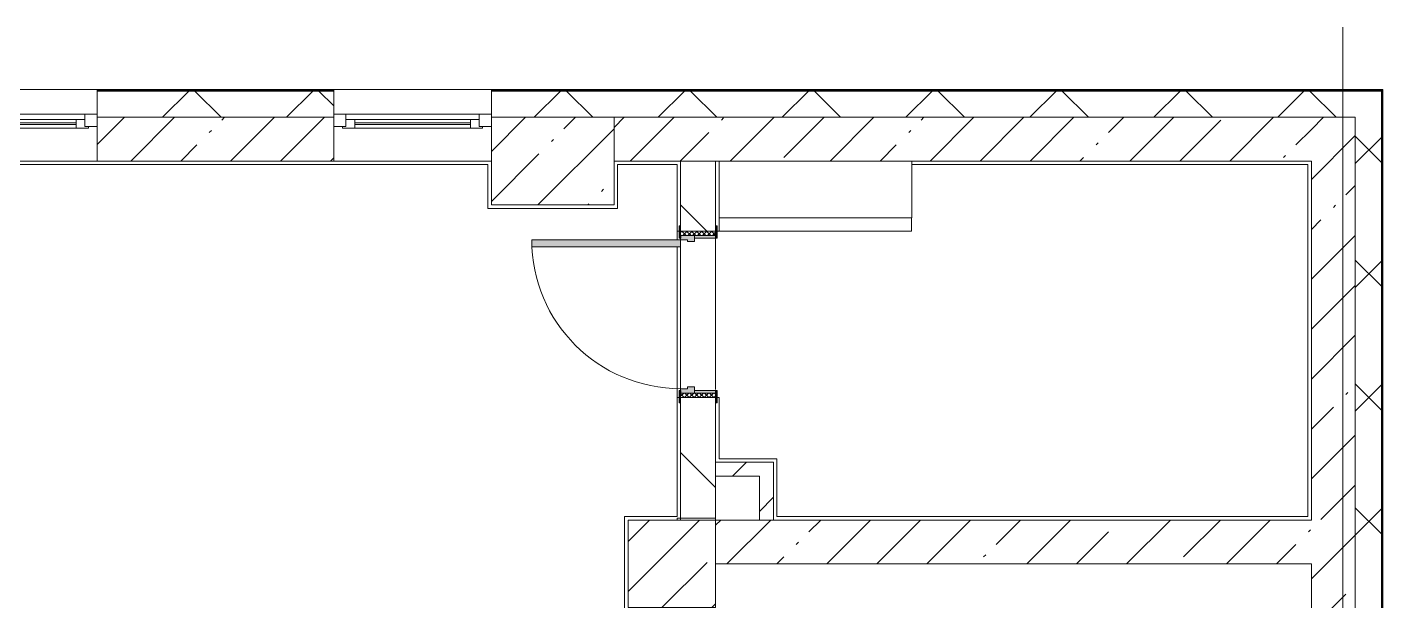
# Model space of a CAD drawing. Header units: millimetres. Extents: x 35316 to 242799, y -8553 to 29000.
# Drawn here: x 225427 to 233165, y 18638 to 21915 of the extents above; entities that cross this region are included whole.
import ezdxf

# ---------------------------------------------------------------- set-up
doc = ezdxf.new("R2010")
doc.units = ezdxf.units.MM
for name, color, linetype, lineweight, true_color in [('A-DOOR-3', 7, 'Continuous', 5, 0xaaaaaa), ('A-DOOR-4', 7, 'Continuous', 5, 0xe2e2e2), ('A-DOOR-FRAM-2', 7, 'Continuous', 5, 0xe2e2e2), ('A-DOOR-FRAM-3', 7, 'Continuous', 5, 0xaaaaaa), ('A-FLOR-3', 7, 'Continuous', 5, 0xaaaaaa)]:
    doc.layers.add(name, color=color, linetype=linetype, lineweight=lineweight, true_color=true_color)
for name, color, linetype, lineweight in [('A-GLAZ-2', 7, 'Continuous', 5), ('A-WALL', 7, 'Continuous', 9), ('A-WALL-2', 7, 'Continuous', 5), ('I-WALL-5', 7, 'Continuous', 5), ('S-COLS-2', 7, 'Continuous', 5), ('Оси', 7, 'Continuous', 9)]:
    doc.layers.add(name, color=color, linetype=linetype, lineweight=lineweight)
pattern_1 = [(45, (107926.8, 0), (-285.1231, 285.1231), []), (45, (108211.92, 0), (-285.1231, 285.1231), [504.031, -100.806, 16.764, -84.042])]
pattern_2 = [(45, (107926.8, 0), (-353.5534, 353.5534), []), (135, (107926.8, 0), (-353.5534, -353.5534), [])]
pattern_3 = [(45, (107926.8, 0), (-176.7767, 176.7767), [])]

# ---------------------------------------------------------------- blocks, each defined once
blk = doc.blocks.new('120_Окно_СКБ_1Ст - 120_Окно_СКБ_1Ст 900х2500_h_ с форточкой-22876038-3_3_2_птичка')
at = {"layer": 'A-GLAZ-2'}
for p, q in [((-450, -127), (-450, -57)), ((-450, -57), (-380, -57)), ((450, -57), (-450, -57)), ((-380, -57), (-380, -127)), ((380, -127), (380, -57)), ((380, -57), (450, -57)), ((450, -57), (450, -127)), ((-380, -127), (-450, -127)), ((-450, -127), (-400, -127)), ((-380, -127), (-400, -127)), ((-400, -127), (-400, -137)), ((-400, -137), (400, -137)), ((400, -137), (-400, -137)), ((380, -87), (-380, -87)), ((-380, -87), (-380, -127)), ((-330, -137), (-330, -87)), ((-330, -107), (330, -107)), ((330, -117), (-330, -117)), ((330, -137), (330, -87)), ((380, -127), (380, -87)), ((450, -127), (380, -127)), ((400, -127), (380, -127)), ((400, -127), (450, -127)), ((400, -137), (400, -127))]:
    blk.add_line(p, q, dxfattribs=at)
blk = doc.blocks.new('110_Дверь_СКБ_1Ст_Внутренняя1 - Д-8 950x2100h_охрана-V167-3_3_2_птичка')
at = {"layer": 'A-DOOR-3'}
h = blk.add_hatch(dxfattribs=at)
h.set_pattern_fill('FP_21', color=256, style=0, pattern_type=2)
h.set_pattern_definition([(135, (1826.41, 164.685), (-14.14214, -14.14214), []), (225, (1826.41, 164.685), (14.14214, -14.14214), [])])
h.paths.add_polyline_path([(462.5, -100), (487.5, -100), (487.5, 100), (462.5, 100)])
at = {"layer": 'A-DOOR-4'}
h = blk.add_hatch(color=256, dxfattribs=at)
h.paths.add_polyline_path([(-437.5, 100), (-437.5, 20), (-402.5, 20), (-402.5, 60), (-412.5, 60), (-417.6, 100)])
h.paths.add_polyline_path([(427.5, 60), (427.5, 20), (462.5, 20), (462.5, 100), (437.5, 100), (437.5, 60)])
at = {"layer": 'A-DOOR-FRAM-2'}
for points in [[(397.5, 100), (437.5, 100), (437.5, 950), (397.5, 950), (397.5, 675)], [(-492.5, 100), (-422.5, 100), (-422.5, 108), (-492.5, 108)], [(447.5, 100), (517.5, 100), (517.5, 108), (447.5, 108)], [(-437.5, -100), (-422.5, -100), (-422.5, 20), (-437.5, 20)], [(447.5, -100), (462.5, -100), (462.5, 20), (447.5, 20)], [(-492.5, -108), (-422.5, -108), (-422.5, -100), (-492.5, -100)], [(447.5, -108), (517.5, -108), (517.5, -100), (447.5, -100)]]:
    blk.add_hatch(color=256, dxfattribs=at).paths.add_polyline_path(points)
at = {"layer": 'A-DOOR-FRAM-3'}
h = blk.add_hatch(dxfattribs=at)
h.set_pattern_fill('FP_114', color=256, style=0, pattern_type=2)
h.set_pattern_definition([(45, (-296.384, 164.685), (-14.1421, 14.1421), []), (135, (-296.384, 164.685), (-14.1421, -14.1421), [])])
h.paths.add_polyline_path([(-462.5, -100), (-437.5, -100), (-437.5, 100), (-462.5, 100)])
at = {"layer": 'A-DOOR-3'}
for p, q in [((437.5, 950), (397.5, 950)), ((397.5, 950), (397.5, 100)), ((437.5, 100), (437.5, 950)), ((397.5, 100), (437.5, 100))]:
    blk.add_line(p, q, dxfattribs=at)
blk.add_arc((437.5, 100), 850, 90, 180, dxfattribs=at)
at = {"layer": 'A-DOOR-FRAM-3'}
for p, q in [((-422.5, 108), (-492.5, 108)), ((-492.5, 108), (-492.5, 100)), ((-492.5, 100), (-422.5, 100)), ((-437.5, 100), (-462.5, 100)), ((-462.5, 100), (-462.5, -100)), ((-412.5, 100), (-437.5, 100)), ((-437.5, 100), (-437.5, 20)), ((-437.5, -100), (-437.5, 100)), ((-422.5, 100), (-437.5, 100)), ((-437.5, 100), (-437.5, 99)), ((-437.5, 99), (-422.5, 99)), ((-422.5, 100), (-422.5, 108)), ((-422.5, 99), (-422.5, 100)), ((-412.5, 60), (-412.5, 100)), ((437.5, 100), (437.5, 60)), ((462.5, 100), (437.5, 100)), ((517.5, 108), (447.5, 108)), ((447.5, 108), (447.5, 100)), ((462.5, 100), (447.5, 100)), ((447.5, 100), (447.5, 99)), ((447.5, 100), (517.5, 100)), ((447.5, 99), (462.5, 99)), ((462.5, 20), (462.5, 100)), ((487.5, 100), (462.5, 100)), ((462.5, 100), (462.5, -100)), ((462.5, 99), (462.5, 100)), ((487.5, -100), (487.5, 100)), ((517.5, 100), (517.5, 108)), ((-437.5, 20), (-402.5, 20)), ((-422.5, 20), (-437.5, 20)), ((-437.5, 20), (-437.5, -100)), ((-422.5, -100), (-422.5, 20)), ((-402.5, 60), (-412.5, 60)), ((-402.5, 20), (-402.5, 60)), ((437.5, 60), (427.5, 60)), ((427.5, 60), (427.5, 20)), ((427.5, 20), (462.5, 20)), ((462.5, 20), (447.5, 20)), ((447.5, 20), (447.5, -100)), ((462.5, -100), (462.5, 20)), ((-422.5, -100), (-492.5, -100)), ((-492.5, -100), (-492.5, -108)), ((-492.5, -108), (-422.5, -108)), ((-462.5, -100), (-437.5, -100)), ((-437.5, -100), (-422.5, -100)), ((-422.5, -108), (-422.5, -100)), ((447.5, -100), (462.5, -100)), ((517.5, -100), (447.5, -100)), ((447.5, -100), (447.5, -108)), ((447.5, -108), (517.5, -108)), ((462.5, -100), (487.5, -100)), ((517.5, -108), (517.5, -100))]:
    blk.add_line(p, q, dxfattribs=at)
blk = doc.blocks.new('120_Окно_СКБ_1Ст - 120_Окно_СКБ_1Ст 900х2500_h_ с форточкой-V156-3_3_2_птичка')
at = {"layer": 'A-GLAZ-2'}
for p, q in [((-450, -127), (-450, -57)), ((-450, -57), (-380, -57)), ((450, -57), (-450, -57)), ((-380, -57), (-380, -127)), ((380, -127), (380, -57)), ((380, -57), (450, -57)), ((450, -57), (450, -127)), ((-380, -127), (-450, -127)), ((-450, -127), (-400, -127)), ((-380, -127), (-400, -127)), ((-400, -127), (-400, -137)), ((-400, -137), (400, -137)), ((400, -137), (-400, -137)), ((380, -87), (-380, -87)), ((-380, -87), (-380, -127)), ((-330, -137), (-330, -87)), ((-330, -107), (330, -107)), ((330, -117), (-330, -117)), ((330, -137), (330, -87)), ((380, -127), (380, -87)), ((450, -127), (380, -127)), ((400, -127), (380, -127)), ((400, -127), (449.8, -127)), ((400, -137), (400, -127))]:
    blk.add_line(p, q, dxfattribs=at)
blk = doc.blocks.new('BSC_Колонна _Прямоугольная - 700х500-23282984-3_3_2_птичка')
at = {"layer": 'S-COLS-2'}
h = blk.add_hatch(dxfattribs=at)
h.set_pattern_fill('FP_152', color=256, style=0, pattern_type=2)
h.set_pattern_definition([(45, (-120500, -21150), (-285.1231, 285.1231), []), (45, (-120214.88, -21150), (-285.1231, 285.1231), [504.031, -100.806, 16.764, -84.042])])
h.paths.add_polyline_path([(-350, -250), (350, -250), (350, 250), (-350, 250), (-350, -121.7)])
for p, q in [((350, 250), (-350, 250)), ((-350, 250), (-350, -250)), ((350, -250), (350, 250)), ((-350, -250), (350, -250))]:
    blk.add_line(p, q, dxfattribs=at)
blk = doc.blocks.new('BSC_Колонна _Прямоугольная - 500х500-V232-3_3_2_птичка')
at = {"layer": 'S-COLS-2'}
h = blk.add_hatch(dxfattribs=at)
h.set_pattern_fill('FP_181', color=256, style=0, pattern_type=2)
h.set_pattern_definition([(45, (-121180, -18850), (-285.1231, 285.1231), []), (45, (-120894.88, -18850), (-285.1231, 285.1231), [504.031, -100.806, 16.764, -84.042])])
h.paths.add_polyline_path([(-250, -250), (250, -250), (250, 250), (-250, 250), (-250, -188.6)])
for p, q in [((250, 250), (-250, 250)), ((-250, 250), (-250, -250)), ((250, -250), (250, 250)), ((-250, -250), (250, -250))]:
    blk.add_line(p, q, dxfattribs=at)
blk = doc.blocks.new('Зашивка приборов отопления43 - Зашивка приборов отопления-33398518-3_3_2_птичка')
at = {"layer": 'A-WALL-2'}
for p, q in [((121290.8, 18994.6), (121290.8, 18669.6)), ((122390.8, 18669.6), (122390.8, 18994.6)), ((121290.8, 18669.6), (122390.8, 18669.6)), ((122389.3, 18669.6), (121290.8, 18669.6)), ((121290.8, 18669.6), (121290.8, 18594.6)), ((122389.3, 18594.6), (122389.3, 18669.6)), ((121290.8, 18594.6), (122389.3, 18594.6))]:
    blk.add_line(p, q, dxfattribs=at)

msp = doc.modelspace()

# ---------------------------------------------------------------- hatches: boundary and pattern name
at = {"layer": 'A-WALL-2'}
h = msp.add_hatch(dxfattribs=at)
h.set_pattern_fill('FP_112', color=256, style=0, pattern_type=2)
h.set_pattern_definition(pattern_2)
h.paths.add_polyline_path([(233156.8, 21400), (233156.8, 21550), (228077, 21550), (228077, 21400), (233006.8, 21400)])
h.paths.add_polyline_path([(227177, 21400), (227177, 21550), (225827.2, 21550), (225827.2, 21400), (226462.3, 21400)])
h.paths.add_polyline_path([(215677.2, 21400), (216977.2, 21400), (216977.2, 21550), (215677.2, 21550)])
h.paths.add_polyline_path([(201216.8, 21400), (201236.8, 21400), (201236.8, 21550), (201216.8, 21550)])
h.paths.add_polyline_path([(217877.2, 21400), (219176.8, 21400), (219176.8, 21550), (217877.2, 21550)])
h.paths.add_polyline_path([(214777.2, 21400), (214777.2, 21550), (213477, 21550), (213477, 21400), (213976.8, 21400)])
h.paths.add_polyline_path([(224342.9, 21400), (224927.2, 21400), (224927.2, 21550), (224057.2, 21550), (224057.2, 21400)])
h.paths.add_polyline_path([(222223.5, 21400), (222627.2, 21400), (222627.2, 21550), (221476.8, 21550), (221476.8, 21400)])
h.paths.add_polyline_path([(207387.4, 21400), (209076.8, 21400), (209076.8, 21550), (204536.8, 21550), (204536.8, 21400), (205268, 21400)])
h.paths.add_polyline_path([(211376.8, 21400), (212577, 21400), (212577, 21550), (211376.8, 21550)])
h = msp.add_hatch(dxfattribs=at)
h.set_pattern_fill('FP_112', color=256, style=0, pattern_type=2)
h.set_pattern_definition(pattern_2)
h.paths.add_polyline_path([(233006.8, -250), (233156.8, -250), (233156.8, 7700), (233006.8, 7700), (233006.8, -100)])
h.paths.add_polyline_path([(233156.8, 8900), (233156.8, 10820), (233006.8, 10820), (233006.8, 8900)])
h.paths.add_polyline_path([(233156.8, 13120), (233156.8, 21400), (233006.8, 21400), (233006.8, 13120)])
at = {"layer": 'I-WALL-5'}
h = msp.add_hatch(dxfattribs=at)
h.set_pattern_fill('FP_108', color=256, style=0, pattern_type=2)
h.set_pattern_definition(pattern_1)
h.paths.add_polyline_path([(217984.6, 21150), (218276.8, 21150), (218276.8, 21400), (217877.2, 21400), (217877.2, 21150)])
h.paths.add_polyline_path([(228966.8, 21150), (228966.8, 21400), (228776.8, 21400), (228776.8, 21150)])
h.paths.add_polyline_path([(218976.8, 21150), (219176.8, 21150), (219176.8, 21400), (218976.8, 21400), (218976.8, 21275)])
h.paths.add_polyline_path([(226462.3, 21150), (227177, 21150), (227177, 21400), (225827.2, 21400), (225827.2, 21150)])
h.paths.add_polyline_path([(221476.8, 21150), (222627.2, 21150), (222627.2, 21400), (221476.8, 21400)])
h.paths.add_polyline_path([(216977.2, 21150), (216977.2, 21400), (215677.2, 21400), (215677.2, 21150), (215865.1, 21150)])
h.paths.add_polyline_path([(224927.2, 21150), (224927.2, 21400), (224057.2, 21400), (224057.2, 21150), (224342.9, 21150)])
h.paths.add_polyline_path([(213976.8, 21150), (214777.2, 21150), (214777.2, 21400), (213976.8, 21400), (213976.8, 21246.1)])
h.paths.add_polyline_path([(211626.3, 21150), (212577, 21150), (212577, 21400), (211376.8, 21400), (211376.8, 21150)])
h.paths.add_polyline_path([(208977, 21150), (209076.8, 21150), (209076.8, 21400), (208726.8, 21400), (208726.8, 21150)])
h = msp.add_hatch(dxfattribs=at)
h.set_pattern_fill('FP_108', color=256, style=0, pattern_type=2)
h.set_pattern_definition(pattern_1)
h.paths.add_polyline_path([(232756.8, 21150), (232756.8, 21400), (228966.8, 21400), (228966.8, 21150), (230701.2, 21150)])
h = msp.add_hatch(dxfattribs=at)
h.set_pattern_fill('FP_108', color=256, style=0, pattern_type=2)
h.set_pattern_definition(pattern_1)
h.paths.add_polyline_path([(232756.8, 10600), (233006.8, 10600), (233006.8, 10820), (232756.8, 10820)])
h.paths.add_polyline_path([(233006.8, 13120), (233006.8, 21400), (232756.8, 21400), (232756.8, 13120)])
h = msp.add_hatch(dxfattribs=at)
h.set_pattern_fill('FP_111', color=256, style=0, pattern_type=2)
h.set_pattern_definition([(135, (107926.8, 0), (-353.5534, -353.5534), [])])
h.paths.add_polyline_path([(229356.8, 19100), (229356.8, 19800), (229156.8, 19800), (229156.8, 19100)])
h.paths.add_polyline_path([(229356.8, 20750), (229356.8, 21150), (229156.8, 21150), (229156.8, 20750)])
h = msp.add_hatch(dxfattribs=at)
h.set_pattern_fill('FP_113', color=256, style=0, pattern_type=2)
h.set_pattern_definition(pattern_3)
h.paths.add_polyline_path([(229686.8, 19350), (229686.8, 19430), (229356.8, 19430), (229356.8, 19350), (229641.5, 19350)])
h = msp.add_hatch(dxfattribs=at)
h.set_pattern_fill('FP_113', color=256, style=0, pattern_type=2)
h.set_pattern_definition(pattern_3)
h.paths.add_polyline_path([(229686.8, 19100), (229686.8, 19350), (229606.8, 19350), (229606.8, 19100), (229641.5, 19100)])
h = msp.add_hatch(dxfattribs=at)
h.set_pattern_fill('FP_108', color=256, style=0, pattern_type=2)
h.set_pattern_definition(pattern_1)
h.paths.add_polyline_path([(229356.8, 10380), (229356.8, 10825), (229136.8, 10825), (229136.8, 10380)])
h.paths.add_polyline_path([(229356.8, 12225), (229356.8, 13400), (229136.8, 13400), (229136.8, 12225), (229306.8, 12225)])
h.paths.add_polyline_path([(229356.8, 13900), (229356.8, 18600), (229136.8, 18600), (229136.8, 13900), (229148.8, 13900)])
h.paths.add_polyline_path([(229356.4, 19100), (229356.8, 19100), (229356.8, 19110), (229136.8, 19110), (229136.8, 19100)])
h = msp.add_hatch(dxfattribs=at)
h.set_pattern_fill('FP_108', color=256, style=0, pattern_type=2)
h.set_pattern_definition(pattern_1)
h.paths.add_polyline_path([(232756.8, 18850), (232756.8, 19100), (229356.8, 19100), (229356.8, 18850), (230701.2, 18850)])

# ---------------------------------------------------------------- linework, layer by layer
at = {"layer": 'A-FLOR-3'}
for p, q in [((228057, 21130), (224047.2, 21130)), ((228057, 20880), (228057, 21130)), ((229136.8, 21130), (228796.8, 21130)), ((228796.8, 21130), (228796.8, 20880)), ((229136.8, 21130), (229136.8, 20700)), ((232736.8, 21130), (230476.8, 21130)), ((232736.8, 19120), (232736.8, 21130)), ((228796.8, 20880), (228057, 20880)), ((229148.8, 20750), (229136.8, 20750)), ((229376.8, 20750), (229364.8, 20750)), ((229136.8, 20660), (229136.8, 19120)), ((229136.8, 19800), (229148.8, 19800)), ((229364.8, 19800), (229376.8, 19800)), ((229376.8, 19800), (229376.8, 19450)), ((229376.8, 19450), (229706.8, 19450)), ((229706.8, 19450), (229706.8, 19120)), ((228836.8, 18580), (228836.8, 19120)), ((228836.8, 19120), (229136.8, 19120)), ((229706.8, 19120), (232736.8, 19120))]:
    msp.add_line(p, q, dxfattribs=at)
at = {"layer": 'A-WALL'}
for p, q in [((227177, 21553), (225827.2, 21553)), ((227177, 21550), (225827.2, 21550)), ((233159.8, 21553), (228077, 21553)), ((233156.8, 21550), (228077, 21550)), ((233156.8, 13120), (233156.8, 21550)), ((233159.8, 13120), (233159.8, 21553)), ((227177, 21400), (225827.2, 21400)), ((228776.8, 21400), (232756.8, 21400)), ((233006.8, 21400), (233006.8, 13120)), ((233006.8, 13120), (233006.8, 21400)), ((229356.8, 21150), (229156.8, 21150)), ((229356.8, 19430), (229356.8, 19350)), ((229606.8, 19100), (229686.8, 19100))]:
    msp.add_line(p, q, dxfattribs=at)
at = {"layer": 'A-WALL-2'}
for p, q in [((227177, 21558), (215677.2, 21558)), ((225827.2, 21558), (225827.2, 21400)), ((227177, 21400), (227177, 21558)), ((233164.8, 21558), (227177, 21558)), ((228077, 21558), (228077, 21400)), ((233164.8, 7700), (233164.8, 21558)), ((233006.8, 21400), (233006.8, 21400))]:
    msp.add_line(p, q, dxfattribs=at)
at = {"layer": 'I-WALL-5'}
for p, q in [((225827.2, 21400), (225827.2, 21150)), ((227177, 21150), (227177, 21400)), ((233006.8, 21400), (232756.8, 21400)), ((224027.2, 21150), (228076.8, 21150)), ((228776.8, 21150), (229156.8, 21150)), ((229156.8, 21150), (229156.8, 20780)), ((229356.8, 20780), (229356.8, 21150)), ((229356.8, 21150), (232756.8, 21150)), ((232756.8, 21150), (232756.8, 19100)), ((229156.8, 19850), (229156.8, 20660)), ((229356.8, 20710), (229356.8, 19844.9)), ((229156.8, 19770), (229156.8, 19100)), ((229356.8, 19430), (229356.8, 19770)), ((229686.8, 19430), (229356.8, 19430)), ((229686.8, 19100), (229686.8, 19430)), ((229356.8, 19350), (229606.8, 19350)), ((229356.8, 19100), (229356.8, 19350)), ((229606.8, 19350), (229606.8, 19100)), ((229136.8, 19110), (229136.8, 19100)), ((229356.8, 19110), (229136.8, 19110)), ((229606.8, 19100), (229356.8, 19100)), ((232756.8, 19100), (229686.8, 19100)), ((229356.8, 18850), (232756.8, 18850)), ((232756.8, 18850), (232756.8, 10600))]:
    msp.add_line(p, q, dxfattribs=at)
at = {"layer": 'Оси'}
msp.add_line((232936.8, 10029.8), (232936.8, 21915.1), dxfattribs=at)

# ---------------------------------------------------------------- block references
at = {"layer": 'A-DOOR-3', "rotation": 89.99999999999987}
msp.add_blockref('110_Дверь_СКБ_1Ст_Внутренняя1 - Д-8 950x2100h_охрана-V167-3_3_2_птичка', (229256.8, 20262.5), dxfattribs=at)
at = {"layer": 'A-GLAZ-2'}
for name, p in [('120_Окно_СКБ_1Ст - 120_Окно_СКБ_1Ст 900х2500_h_ с форточкой-22876038-3_3_2_птичка', (225377.2, 21475)), ('120_Окно_СКБ_1Ст - 120_Окно_СКБ_1Ст 900х2500_h_ с форточкой-V156-3_3_2_птичка', (227627, 21475))]:
    msp.add_blockref(name, p, dxfattribs=at)
at = {"layer": 'A-WALL-2'}
msp.add_blockref('Зашивка приборов отопления43 - Зашивка приборов отопления-33398518-3_3_2_птичка', (108086, 2155.4), dxfattribs=at)
at = {"layer": 'S-COLS-2'}
for name, p in [('BSC_Колонна _Прямоугольная - 700х500-23282984-3_3_2_птичка', (228426.8, 21150)), ('BSC_Колонна _Прямоугольная - 500х500-V232-3_3_2_птичка', (229106.8, 18850))]:
    msp.add_blockref(name, p, dxfattribs=at)

doc.saveas('drawing.dxf')
